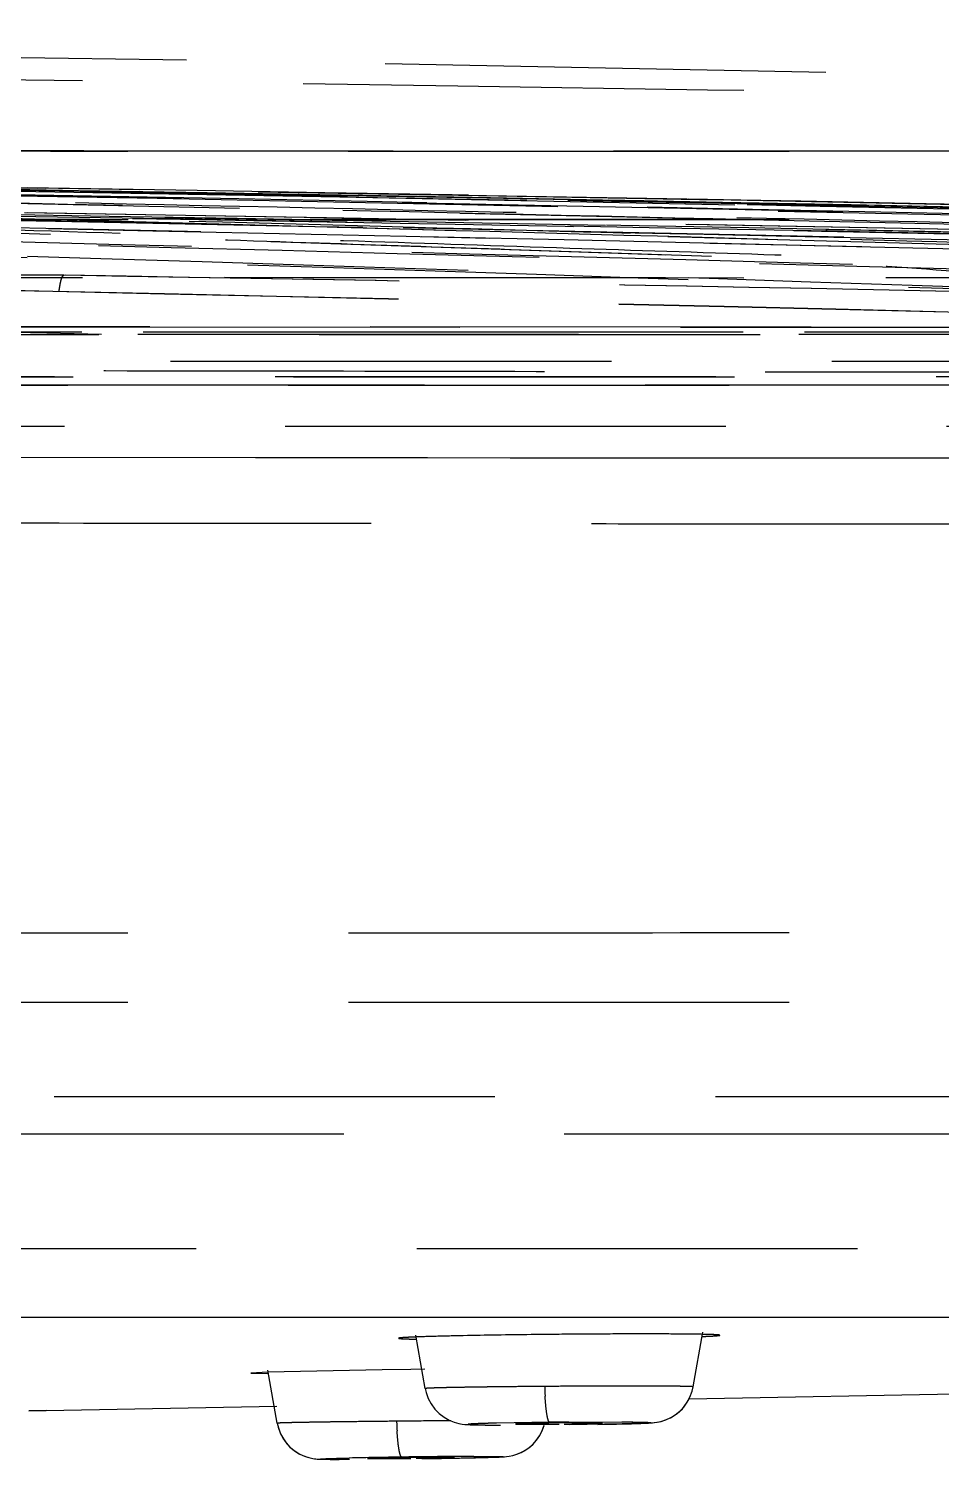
# Model space of a CAD drawing. Header units: millimetres. Extents: x 3819 to 4365, y -2661 to -1889.
# Drawn here: x 4184.396 to 4187.025, y -2175.719 to -2171.597 of the extents above; entities that cross this region are included whole.
import ezdxf

# ---------------------------------------------------------------- set-up
doc = ezdxf.new("R2010")
doc.units = ezdxf.units.MM
doc.header["$LTSCALE"] = 0.1
doc.linetypes.add('HIDDENX2', pattern=[19.05, 12.7, -6.35])
doc.layers.add('HIDDEN', color=8, linetype='HIDDENX2')

msp = doc.modelspace()

# ---------------------------------------------------------------- linework, layer by layer
at = {"layer": 'HIDDEN'}
for p, q in [((4188.4543, -2172.3151), (4186.6083, -2172.251)), ((4184.4972, -2172.3075), (4178.5282, -2172.3075)), ((4188.1348, -2172.3154), (4180.5274, -2172.3123)), ((4183.2804, -2172.3133), (4190.3624, -2172.316)), ((4195.5047, -2172.4781), (4148.4585, -2172.4781)), ((4150.9429, -2172.4782), (4187.1331, -2172.4782)), ((4173.2954, -2172.4701), (4195.2494, -2172.4701)), ((4173.7539, -2172.4702), (4195.2573, -2172.4702)), ((4180.5581, -2172.4544), (4188.2127, -2172.4575)), ((4190.4596, -2172.4582), (4183.3237, -2172.4554)), ((4173.3745, -2172.5546), (4195.2637, -2172.5546)), ((4188.2804, -2172.6001), (4183.2394, -2172.5999)), ((4183.2538, -2172.5999), (4190.5176, -2172.5999)), ((4187.0104, -2172.586), (4187.1357, -2172.586)), ((4195.0614, -2172.6236), (4183.2382, -2172.6237)), ((4183.2293, -2172.7421), (4194.9371, -2172.7421)), ((4185.0489, -2172.8334), (4183.5053, -2172.8321)), ((4185.2162, -2172.8336), (4185.0489, -2172.8334)), ((4185.4764, -2172.8338), (4185.2162, -2172.8336)), ((4185.5447, -2172.8338), (4185.4764, -2172.8338)), ((4185.7825, -2172.834), (4185.5447, -2172.8338)), ((4185.8762, -2172.8341), (4185.7825, -2172.834)), ((4185.9476, -2172.8341), (4185.8762, -2172.8341)), ((4186.0066, -2172.8342), (4185.9476, -2172.8341)), ((4186.3114, -2172.8343), (4186.0066, -2172.8342)), ((4186.3764, -2172.8343), (4186.3114, -2172.8343)), ((4186.9133, -2172.8344), (4186.3764, -2172.8343)), ((4187.0989, -2172.8344), (4186.9133, -2172.8344)), ((4171.9818, -2174.4017), (4189.6848, -2174.4017)), ((4189.5489, -2174.675), (4174.7754, -2174.675)), ((4147.8382, -2174.7808), (4196.1253, -2174.7808)), ((4190.5935, -2175.1115), (4183.947, -2175.1126)), ((4184.3517, -2175.3098), (4184.4031, -2175.3098)), ((4184.4031, -2175.3098), (4184.4473, -2175.3098)), ((4184.4473, -2175.3098), (4184.4987, -2175.3098)), ((4184.4987, -2175.3098), (4185.4623, -2175.3096)), ((4185.4623, -2175.3096), (4185.8055, -2175.3096)), ((4185.8055, -2175.3096), (4185.924, -2175.3096)), ((4185.924, -2175.3096), (4186.3265, -2175.3095)), ((4186.3265, -2175.3095), (4186.3872, -2175.3095)), ((4186.3872, -2175.3095), (4187.8193, -2175.3093)), ((4185.5378, -2175.5151), (4185.5108, -2175.3615)), ((4186.3099, -2175.5102), (4186.3377, -2175.3528)), ((4185.4136, -2175.4613), (4185.0847, -2175.468)), ((4185.1116, -2175.6149), (4185.0847, -2175.4621)), ((4185.497, -2175.4602), (4185.4136, -2175.4613)), ((4185.5373, -2175.4596), (4185.497, -2175.4601)), ((4185.0847, -2175.468), (4185.0355, -2175.4707)), ((4185.0355, -2175.4707), (4185.0851, -2175.4722)), ((4185.5378, -2175.5151), (4185.5378, -2175.5151)), ((4185.9234, -2175.5087), (4185.8822, -2175.509)), ((4186.2983, -2175.5443), (4187.1468, -2175.5286)), ((4184.4459, -2175.5785), (4184.3963, -2175.5793)), ((4184.3964, -2175.5793), (4184.4459, -2175.5785)), ((4184.4459, -2175.5785), (4185.1109, -2175.5662)), ((4185.1117, -2175.6149), (4185.1143, -2175.6265)), ((4185.4971, -2175.6089), (4185.4557, -2175.6093)), ((4185.8965, -2175.6122), (4185.7437, -2175.6147)), ((4185.8008, -2175.6167), (4185.7985, -2175.617)), ((4185.8772, -2175.6146), (4185.8008, -2175.6167)), ((4185.9235, -2175.614), (4185.9089, -2175.6141)), ((4185.952, -2175.6117), (4186.1041, -2175.6113)), ((4186.1053, -2175.617), (4185.9536, -2175.6194)), ((4185.9697, -2175.6172), (4186.0364, -2175.6156)), ((4186.0364, -2175.6156), (4186.0461, -2175.6151)), ((4186.0461, -2175.6151), (4186.0484, -2175.6147)), ((4186.1283, -2175.6165), (4186.1398, -2175.6161)), ((4186.1324, -2175.6164), (4186.1502, -2175.6158)), ((4186.1443, -2175.616), (4186.1596, -2175.6155)), ((4186.1549, -2175.6157), (4186.1679, -2175.6152)), ((4186.1642, -2175.6153), (4186.1751, -2175.6148)), ((4186.1724, -2175.615), (4186.1815, -2175.6145)), ((4186.1795, -2175.6146), (4186.1869, -2175.6142)), ((4185.2436, -2175.7189), (4185.2508, -2175.719)), ((4185.3744, -2175.7162), (4185.3721, -2175.7165)), ((4185.3721, -2175.7165), (4185.4725, -2175.7164)), ((4185.4505, -2175.7143), (4185.3744, -2175.7162)), ((4185.4971, -2175.7136), (4185.4822, -2175.7138)), ((4185.6221, -2175.7132), (4185.5283, -2175.7132)), ((4185.5437, -2175.7154), (4185.6102, -2175.7139)), ((4185.6102, -2175.7139), (4185.6198, -2175.7135)), ((4185.6198, -2175.7135), (4185.6221, -2175.7132))]:
    msp.add_line(p, q, dxfattribs=at)
for points in [[(4195.7292, -2171.9466), (4192.2192, -2171.8461), (4188.5971, -2171.7593), (4184.8501, -2171.6874), (4181.0076, -2171.6326), (4177.1113, -2171.5967)], [(4186.3629, -2172.2533), (4184.1961, -2172.1812), (4182.1113, -2172.1178), (4180.1087, -2172.0641), (4178.1882, -2172.0209), (4176.3498, -2171.9887), (4174.5935, -2171.9674)], [(4190.3637, -2172.3161), (4187.5069, -2172.2319), (4184.7694, -2172.155), (4182.1512, -2172.0885), (4179.6522, -2172.0344), (4177.2725, -2171.994), (4175.0121, -2171.9681)], [(4193.2891, -2172.3141), (4190.0303, -2172.2328), (4186.9075, -2172.1574), (4183.9209, -2172.0913), (4181.0702, -2172.0371), (4178.3557, -2171.9962), (4175.7772, -2171.9697)], [(4194.3589, -2172.3104), (4191.022, -2172.2254), (4187.8244, -2172.1501), (4184.7661, -2172.0863), (4181.8471, -2172.0349), (4179.0674, -2171.9966), (4176.427, -2171.9713)], [(4194.8067, -2172.3078), (4191.5058, -2172.2189), (4188.3342, -2172.1436), (4185.292, -2172.0819), (4182.3791, -2172.0333), (4179.5957, -2171.9971), (4176.9417, -2171.9728)], [(4194.9536, -2172.3069), (4191.8003, -2172.2203), (4188.7209, -2172.1464), (4185.7155, -2172.0851), (4182.7841, -2172.036), (4179.9267, -2171.9989), (4177.1434, -2171.9734)], [(4195.1794, -2172.3056), (4192.2247, -2172.2221), (4189.2738, -2172.15), (4186.3267, -2172.0892), (4183.3833, -2172.0397), (4180.4438, -2172.0015), (4177.5081, -2171.9747)], [(4195.1848, -2172.3056), (4192.2366, -2172.2222), (4189.2914, -2172.1501), (4186.3494, -2172.0893), (4183.4105, -2172.0399), (4180.4749, -2172.0017), (4177.5425, -2171.9748)], [(4195.1956, -2172.3055), (4192.3919, -2172.2259), (4189.5332, -2172.1552), (4186.6197, -2172.0941), (4183.6512, -2172.0433), (4180.628, -2172.0033), (4177.5499, -2171.9748)], [(4185.5379, -2175.5151), (4185.5406, -2175.5268), (4185.5465, -2175.5434), (4185.5549, -2175.5594), (4185.5656, -2175.5741), (4185.5784, -2175.5872), (4185.5924, -2175.5979), (4185.6073, -2175.6063), (4185.6216, -2175.6121), (4185.6344, -2175.6156), (4185.6449, -2175.6175), (4185.652, -2175.6184), (4185.6576, -2175.6188), (4185.6626, -2175.6191), (4185.6677, -2175.6193), (4185.6735, -2175.6195), (4185.6799, -2175.6197), (4185.6873, -2175.6199), (4185.6956, -2175.62), (4185.7049, -2175.6201), (4185.7151, -2175.6203)], [(4186.1857, -2175.6143), (4186.1911, -2175.6139), (4186.1973, -2175.6133), (4186.2057, -2175.6122), (4186.2166, -2175.6099), (4186.2312, -2175.6053), (4186.2476, -2175.5977), (4186.2638, -2175.5869), (4186.2787, -2175.5731), (4186.2911, -2175.5572), (4186.3006, -2175.5401), (4186.3069, -2175.523), (4186.3099, -2175.5101)], [(4186.1869, -2175.6142), (4186.1923, -2175.6138), (4186.1984, -2175.6132), (4186.2061, -2175.6121), (4186.2174, -2175.6097), (4186.2306, -2175.6056), (4186.2442, -2175.5995), (4186.258, -2175.5911), (4186.2711, -2175.5807), (4186.2829, -2175.5683), (4186.2931, -2175.5541), (4186.2982, -2175.5443)], [(4185.1118, -2175.6149), (4185.115, -2175.6286), (4185.1211, -2175.6451), (4185.1294, -2175.6604), (4185.1395, -2175.6741), (4185.151, -2175.686), (4185.1634, -2175.6959), (4185.1767, -2175.7039), (4185.1899, -2175.7099), (4185.2029, -2175.7142), (4185.2142, -2175.7166), (4185.2225, -2175.7178), (4185.2289, -2175.7183), (4185.2332, -2175.7185), (4185.2368, -2175.7187), (4185.241, -2175.7188)], [(4185.1143, -2175.6265), (4185.12, -2175.6428), (4185.1278, -2175.6579), (4185.1374, -2175.6716), (4185.1483, -2175.6835), (4185.1602, -2175.6936), (4185.1729, -2175.7019), (4185.1858, -2175.7083), (4185.1986, -2175.713), (4185.2102, -2175.7159), (4185.2194, -2175.7174), (4185.2265, -2175.7181), (4185.2313, -2175.7184), (4185.2351, -2175.7186), (4185.2392, -2175.7188), (4185.2455, -2175.7189)], [(4185.7902, -2175.7079), (4185.8015, -2175.7046), (4185.8135, -2175.6997), (4185.8253, -2175.6934), (4185.8369, -2175.6855), (4185.8479, -2175.6759), (4185.8581, -2175.6645), (4185.8673, -2175.6516), (4185.8748, -2175.6371), (4185.8806, -2175.6215)], [(4185.7906, -2175.7078), (4185.8022, -2175.7044), (4185.8145, -2175.6992), (4185.8263, -2175.6927), (4185.8379, -2175.6846), (4185.8489, -2175.6749), (4185.859, -2175.6634), (4185.868, -2175.6504), (4185.8753, -2175.6359), (4185.8809, -2175.6202)], [(4186.0352, -2175.6184), (4186.0544, -2175.6181), (4186.0724, -2175.6177), (4186.0892, -2175.6174), (4186.1049, -2175.617), (4186.1193, -2175.6167), (4186.1324, -2175.6164)], [(4185.7373, -2175.7129), (4185.7448, -2175.7126), (4185.7512, -2175.7124), (4185.7568, -2175.7121), (4185.7618, -2175.7119), (4185.7665, -2175.7115), (4185.772, -2175.7111), (4185.7802, -2175.71), (4185.7906, -2175.7078)], [(4185.2508, -2175.719), (4185.2569, -2175.719), (4185.2638, -2175.7191), (4185.2716, -2175.7191), (4185.2803, -2175.7192), (4185.2897, -2175.7192)], [(4185.6005, -2175.716), (4185.6191, -2175.7156), (4185.6367, -2175.7153), (4185.6532, -2175.715), (4185.6687, -2175.7147), (4185.6831, -2175.7143), (4185.6963, -2175.714), (4185.7083, -2175.7137)], [(4185.7083, -2175.7137), (4185.7191, -2175.7134), (4185.7288, -2175.7132), (4185.7373, -2175.7129)]]:
    msp.add_lwpolyline(points, dxfattribs=at)
for centre, radius, start, end in [((4171.8948, -2943.9894), 771.9628, 88.2712144, 89.5829198), ((4171.9143, -2942.3813), 770.3547, 88.2696343, 89.5819234), ((4162.9158, -3164.9361), 992.816, 88.5888431, 88.8865301), ((4162.736, -3172.2417), 1000.1232, 88.5888504, 88.8843634), ((4171.8385, -2943.6093), 771.4057, 88.8465343, 89.0597381), ((4171.8467, -2943.2328), 771.0291, 88.8465843, 89.0596112), ((4171.4634, -2751.0126), 578.6838, 88.6986919, 88.94804), ((4186.2002, -2205.5257), 30.168, 90.52555, 90.67857), ((4186.8826, -2175.4796), 1.0009, 181.6822, 183.2654), ((4186.4475, -2175.577), 0.9924, 181.8631, 183.466), ((4185.9147, -2221.7184), 46.1114, 90.37594, 90.51887), ((4185.9946, -2183.3066), 7.6929, 90.63773, 90.87446), ((4186.0903, -2193.1898), 17.5787, 90.45076, 90.63166), ((4185.8467, -2167.4514), 8.1667, 270.35956, 270.53835), ((4185.9999, -2183.7362), 8.1226, 90.32411, 90.53882), ((4185.8523, -2167.9241), 7.6939, 270.63772, 270.87443), ((4185.7022, -2193.1837), 17.4726, 90.76, 91.25583), ((4185.6434, -2187.0958), 11.3831, 90.81159, 90.97129), ((4185.8371, -2201.764), 26.054, 90.68438, 90.80633), ((4185.3399, -2163.5972), 12.12, 270.62656, 270.7428), ((4185.6532, -2187.7451), 12.0325, 90.59461, 90.74321), ((4185.3507, -2164.3334), 11.3836, 270.81158, 270.97129), ((4185.786, -2197.5391), 21.8288, 90.28298, 90.68264), ((4185.2972, -2158.2926), 17.426, 270.75939, 271.25797)]:
    msp.add_arc(centre, radius, start, end, dxfattribs=at)
for points, knots in [([(4148.9939, -2171.9481), (4152.8245, -2171.8522), (4160.4868, -2171.7082), (4171.9822, -2171.6362), (4183.4775, -2171.7082), (4191.1398, -2171.8522), (4194.9704, -2171.9482)], [0, 0, 0, 0, 0.25, 0.5, 0.75, 1, 1, 1, 1]), ([(4171.9815, -2171.9514), (4172.486, -2171.9514), (4173.4943, -2171.9511), (4175.0052, -2171.9502), (4176.5124, -2171.9494), (4178.0143, -2171.9488), (4179.5086, -2171.9487), (4181.4773, -2171.9489), (4183.4236, -2171.9492), (4185.3361, -2171.9495), (4186.7167, -2171.9497), (4188.0418, -2171.9498), (4189.2894, -2171.9501), (4190.4321, -2171.9502), (4191.4473, -2171.9502), (4192.3194, -2171.9501), (4193.0402, -2171.9499), (4193.545, -2171.9496), (4193.8765, -2171.9494), (4194.1302, -2171.9492), (4194.3896, -2171.949), (4194.6455, -2171.9487), (4194.819, -2171.9484), (4194.935, -2171.9482), (4195.0334, -2171.948), (4195.1459, -2171.9478), (4195.2687, -2171.9476), (4195.3759, -2171.9474), (4195.4676, -2171.9472), (4195.545, -2171.947), (4195.6007, -2171.9468), (4195.6383, -2171.9468), (4195.6613, -2171.9467), (4195.6809, -2171.9467), (4195.6971, -2171.9466), (4195.7085, -2171.9466), (4195.716, -2171.9466), (4195.7203, -2171.9466), (4195.7238, -2171.9466), (4195.7265, -2171.9466), (4195.7282, -2171.9466), (4195.7292, -2171.9467), (4195.7296, -2171.9467), (4195.7297, -2171.9467)], [0, 0, 0, 0, 0.063732, 0.127369, 0.190866, 0.254139, 0.317094, 0.379625, 0.502835, 0.562966, 0.621227, 0.677238, 0.730352, 0.778832, 0.821598, 0.85859, 0.888999, 0.912651, 0.922367, 0.930873, 0.9447, 0.955137, 0.963199, 0.966622, 0.969786, 0.975624, 0.980838, 0.985306, 0.989164, 0.992421, 0.995086, 0.996199, 0.997167, 0.997992, 0.998674, 0.999215, 0.999432, 0.999615, 0.999763, 0.999877, 0.999956, 0.999982, 1, 1, 1, 1]), ([(4194.9704, -2171.9482), (4194.9101, -2171.9483), (4194.7739, -2171.9485), (4194.5568, -2171.9488), (4194.2956, -2171.9491), (4194.0007, -2171.9493), (4193.6528, -2171.9495), (4193.2369, -2171.9498), (4192.7245, -2171.95), (4192.1017, -2171.9501), (4191.3769, -2171.9502), (4190.5652, -2171.9502), (4189.6791, -2171.9502), (4188.7619, -2171.95), (4187.8218, -2171.9498), (4186.9124, -2171.9497), (4186.0146, -2171.9495), (4185.0865, -2171.9494), (4184.0951, -2171.9493), (4183.0971, -2171.9491), (4182.1426, -2171.949), (4181.2922, -2171.9489), (4180.4947, -2171.9488), (4179.7456, -2171.9487), (4178.9887, -2171.9486), (4178.2535, -2171.9485), (4177.5457, -2171.9485), (4176.9102, -2171.9486), (4176.3179, -2171.9487), (4175.7865, -2171.9489), (4175.2718, -2171.949), (4174.7815, -2171.9493), (4174.2982, -2171.9494), (4173.8296, -2171.9497), (4173.3682, -2171.9499), (4172.9101, -2171.9501), (4172.4479, -2171.9504), (4172.1372, -2171.9504), (4171.9817, -2171.9504)], [0, 0, 0, 0, 0.007865, 0.01778, 0.028328, 0.041955, 0.056264, 0.073729, 0.096226, 0.123137, 0.154999, 0.190818, 0.229056, 0.270639, 0.310512, 0.35174, 0.389304, 0.427678, 0.472863, 0.518671, 0.557925, 0.597414, 0.62966, 0.661992, 0.695165, 0.728437, 0.757945, 0.787531, 0.811366, 0.835242, 0.856876, 0.878536, 0.899228, 0.919939, 0.939685, 0.959446, 0.979719, 1, 1, 1, 1]), ([(4188.1348, -2172.3154), (4188.0406, -2172.3115), (4187.8343, -2172.3162), (4187.4973, -2172.3145), (4187.1028, -2172.3022), (4186.6675, -2172.2642), (4186.2101, -2172.2486), (4185.7309, -2172.2318), (4185.2047, -2172.214), (4184.6024, -2172.1943), (4183.9161, -2172.1725), (4183.1433, -2172.1487), (4182.2747, -2172.1221), (4181.3031, -2172.0949), (4180.2196, -2172.0664), (4179.0146, -2172.0378), (4177.6751, -2172.0101), (4176.1862, -2171.9851), (4175.1422, -2171.9725), (4174.5931, -2171.9674)], [0, 0, 0, 0, 0.020886, 0.045648, 0.074644, 0.108252, 0.142373, 0.175979, 0.214437, 0.258965, 0.309439, 0.366477, 0.430193, 0.501884, 0.581704, 0.670234, 0.76879, 0.878402, 1, 1, 1, 1]), ([(4188.4668, -2172.3156), (4188.371, -2172.3117), (4188.1638, -2172.3039), (4187.8276, -2172.2919), (4187.4402, -2172.2785), (4186.9964, -2172.2636), (4186.4953, -2172.2475), (4185.9379, -2172.2294), (4185.3209, -2172.2087), (4184.6215, -2172.1853), (4183.8268, -2172.161), (4182.9212, -2172.133), (4181.9085, -2172.1041), (4180.7776, -2172.0736), (4179.5225, -2172.0429), (4178.1298, -2172.0132), (4176.5852, -2171.9866), (4175.5034, -2171.9734), (4174.9351, -2171.968)], [0, 0, 0, 0, 0.021231, 0.045963, 0.074553, 0.107144, 0.144367, 0.185681, 0.23072, 0.281188, 0.340774, 0.406927, 0.481984, 0.565314, 0.657643, 0.760226, 0.874042, 1, 1, 1, 1]), ([(4190.3624, -2172.316), (4190.02, -2172.3059), (4189.2566, -2172.2831), (4188.0326, -2172.2473), (4186.6356, -2172.2069), (4185.0928, -2172.1639), (4183.3895, -2172.1187), (4181.5256, -2172.073), (4179.4986, -2172.0296), (4177.309, -2171.9923), (4175.7955, -2171.9747), (4175.0118, -2171.9681)], [0, 0, 0, 0, 0.066936, 0.149212, 0.239255, 0.339989, 0.450754, 0.572156, 0.704266, 0.846881, 1, 1, 1, 1]), ([(4175.3353, -2171.9687), (4176.1085, -2171.9754), (4177.6034, -2171.993), (4179.7682, -2172.03), (4181.7769, -2172.073), (4183.6297, -2172.1184), (4185.3283, -2172.1634), (4186.8718, -2172.2063), (4188.2753, -2172.2467), (4189.5133, -2172.2827), (4190.2893, -2172.3057), (4190.6395, -2172.316)], [0, 0, 0, 0, 0.151541, 0.292973, 0.424288, 0.545286, 0.656171, 0.757283, 0.847871, 0.931329, 1, 1, 1, 1]), ([(4175.777, -2171.9697), (4176.4795, -2171.9751), (4177.8846, -2171.9887), (4179.9327, -2172.0164), (4181.9215, -2172.0499), (4183.7912, -2172.0867), (4185.6011, -2172.1261), (4187.2923, -2172.1655), (4188.9238, -2172.2051), (4190.4377, -2172.2427), (4191.8924, -2172.2792), (4192.8233, -2172.3025), (4193.2886, -2172.3141)], [0, 0, 0, 0, 0.120335, 0.240664, 0.350842, 0.461011, 0.560979, 0.660907, 0.750759, 0.840507, 0.920287, 1, 1, 1, 1]), ([(4193.4182, -2172.3138), (4192.9531, -2172.3022), (4192.0226, -2172.2788), (4190.5708, -2172.2422), (4189.0623, -2172.2046), (4187.441, -2172.165), (4185.7623, -2172.1257), (4183.9698, -2172.0866), (4182.1198, -2172.0502), (4180.1556, -2172.017), (4178.1344, -2171.9894), (4176.749, -2171.9758), (4176.0562, -2171.9704)], [0, 0, 0, 0, 0.08037, 0.160806, 0.250878, 0.341052, 0.440986, 0.540952, 0.650799, 0.760646, 0.880321, 1, 1, 1, 1]), ([(4194.3587, -2172.3104), (4192.5663, -2172.2635), (4188.7817, -2172.166), (4182.8045, -2172.0403), (4178.6194, -2171.9874), (4176.4269, -2171.9713)], [0, 0, 0, 0, 0.299917, 0.633249, 1, 1, 1, 1]), ([(4176.6534, -2171.9719), (4178.8196, -2171.9881), (4182.9586, -2172.0408), (4188.8762, -2172.1656), (4192.6274, -2172.263), (4194.4064, -2172.3101)], [0, 0, 0, 0, 0.366003, 0.699335, 1, 1, 1, 1]), ([(4176.9417, -2171.9728), (4179.07, -2171.9882), (4183.1835, -2172.0367), (4189.1386, -2172.1551), (4192.965, -2172.2554), (4194.8067, -2172.3078)], [0, 0, 0, 0, 0.357344, 0.690675, 1, 1, 1, 1]), ([(4194.8363, -2172.3076), (4193.0062, -2172.2552), (4189.2064, -2172.1551), (4183.2972, -2172.0373), (4179.2179, -2171.9888), (4177.1086, -2171.9733)], [0, 0, 0, 0, 0.309778, 0.643109, 1, 1, 1, 1]), ([(4194.9535, -2172.3068), (4193.09, -2172.2525), (4189.2478, -2172.1514), (4183.311, -2172.0356), (4179.2376, -2171.9885), (4177.1434, -2171.9734)], [0, 0, 0, 0, 0.313961, 0.647293, 1, 1, 1, 1]), ([(4177.2784, -2171.9739), (4179.3568, -2171.989), (4183.4019, -2172.036), (4189.3013, -2172.1515), (4193.1219, -2172.2525), (4194.9763, -2172.3068)], [0, 0, 0, 0, 0.352257, 0.685588, 1, 1, 1, 1]), ([(4177.5081, -2171.9747), (4179.4666, -2171.9888), (4183.3887, -2172.0322), (4189.2793, -2172.1426), (4193.2111, -2172.2462), (4195.1794, -2172.3056)], [0, 0, 0, 0, 0.332426, 0.665759, 1, 1, 1, 1]), ([(4195.1851, -2172.3056), (4193.2207, -2172.2463), (4189.2962, -2172.1427), (4183.4151, -2172.0324), (4179.4986, -2171.989), (4177.5425, -2171.9748)], [0, 0, 0, 0, 0.334113, 0.667441, 1, 1, 1, 1]), ([(4188.1993, -2172.3879), (4186.6392, -2172.3304), (4183.5746, -2172.228), (4179.0609, -2172.1015), (4176.107, -2172.0547), (4174.6581, -2172.0399)], [0, 0, 0, 0, 0.345747, 0.679093, 1, 1, 1, 1]), ([(4174.8695, -2172.0405), (4176.3188, -2172.0556), (4179.2718, -2172.1028), (4183.7821, -2172.2294), (4186.8431, -2172.331), (4188.4008, -2172.388)], [0, 0, 0, 0, 0.321217, 0.65454, 1, 1, 1, 1]), ([(4175.0732, -2172.0405), (4176.7186, -2172.0564), (4180.0699, -2172.1047), (4185.1864, -2172.2344), (4188.6576, -2172.3334), (4190.4232, -2172.3884)], [0, 0, 0, 0, 0.321507, 0.654857, 1, 1, 1, 1]), ([(4190.577, -2172.3884), (4188.8179, -2172.3338), (4185.3585, -2172.2354), (4180.2575, -2172.1059), (4176.9151, -2172.0573), (4175.2733, -2172.0411)], [0, 0, 0, 0, 0.344905, 0.678229, 1, 1, 1, 1]), ([(4193.3404, -2172.3862), (4191.3295, -2172.3333), (4187.3729, -2172.2373), (4181.5363, -2172.1074), (4177.7101, -2172.0584), (4175.8299, -2172.0418)], [0, 0, 0, 0, 0.344576, 0.677922, 1, 1, 1, 1]), ([(4176.0026, -2172.0425), (4177.8677, -2172.0592), (4181.662, -2172.1083), (4187.4489, -2172.2376), (4191.3707, -2172.3332), (4193.3637, -2172.3859)], [0, 0, 0, 0, 0.32224, 0.655564, 1, 1, 1, 1]), ([(4176.4696, -2172.0433), (4178.3905, -2172.0586), (4182.3039, -2172.1053), (4188.2806, -2172.2274), (4192.3365, -2172.3267), (4194.4001, -2172.3824)], [0, 0, 0, 0, 0.321331, 0.654667, 1, 1, 1, 1]), ([(4194.3615, -2172.3821), (4192.319, -2172.3264), (4188.3042, -2172.2273), (4182.387, -2172.106), (4178.5121, -2172.0593), (4176.6097, -2172.0439)], [0, 0, 0, 0, 0.345234, 0.678561, 1, 1, 1, 1]), ([(4194.8359, -2172.3802), (4192.8514, -2172.3237), (4188.8825, -2172.2183), (4182.9285, -2172.1088), (4178.959, -2172.0595), (4176.9743, -2172.0451)], [0, 0, 0, 0, 0.333376, 0.666709, 1, 1, 1, 1]), ([(4177.0758, -2172.046), (4179.046, -2172.0622), (4182.9862, -2172.1086), (4188.8956, -2172.2201), (4192.8344, -2172.3224), (4194.8035, -2172.3805)], [0, 0, 0, 0, 0.333361, 0.666693, 1, 1, 1, 1]), ([(4177.1683, -2172.0456), (4179.1473, -2172.061), (4183.1053, -2172.1062), (4189.042, -2172.2174), (4192.9994, -2172.3204), (4194.9779, -2172.3791)], [0, 0, 0, 0, 0.333299, 0.666632, 1, 1, 1, 1]), ([(4194.948, -2172.3791), (4192.9825, -2172.3216), (4189.051, -2172.2172), (4183.1524, -2172.1074), (4179.2195, -2172.0606), (4177.2529, -2172.0462)], [0, 0, 0, 0, 0.33331, 0.666643, 1, 1, 1, 1]), ([(4196.002, -2172.1441), (4196.0018, -2172.1441), (4196.0015, -2172.1441), (4196.0005, -2172.1441), (4195.9987, -2172.1441), (4195.9961, -2172.1441), (4195.9925, -2172.1441), (4195.9882, -2172.1441), (4195.9807, -2172.1441), (4195.9693, -2172.1441), (4195.9531, -2172.1441), (4195.9335, -2172.1442), (4195.9105, -2172.1442), (4195.873, -2172.1443), (4195.8173, -2172.1445), (4195.7399, -2172.1446), (4195.6483, -2172.1448), (4195.5412, -2172.1451), (4195.4184, -2172.1453), (4195.3059, -2172.1455), (4195.2075, -2172.1457), (4195.0913, -2172.1459), (4194.9169, -2172.1462), (4194.6591, -2172.1465), (4194.3971, -2172.1468), (4194.1403, -2172.147), (4193.8033, -2172.1472), (4193.2885, -2172.1474), (4192.5523, -2172.1476), (4191.6605, -2172.1478), (4190.6223, -2172.1478), (4189.4547, -2172.1476), (4188.1828, -2172.1474), (4186.8357, -2172.1472), (4185.4358, -2172.147), (4183.5024, -2172.1467), (4181.5382, -2172.1464), (4179.5544, -2172.1462), (4178.0511, -2172.1463), (4176.5405, -2172.1469), (4175.0243, -2172.1478), (4173.504, -2172.1486), (4172.4894, -2172.1489), (4171.9816, -2172.149)], [0, 0, 0, 0, 0.000018, 0.000044, 0.000122, 0.000234, 0.00038, 0.000561, 0.000776, 0.001311, 0.001985, 0.002801, 0.003758, 0.004858, 0.007491, 0.01071, 0.014522, 0.018937, 0.024088, 0.029858, 0.032987, 0.036376, 0.044374, 0.054763, 0.068576, 0.077093, 0.086843, 0.110664, 0.141389, 0.178788, 0.222043, 0.271058, 0.324611, 0.3809, 0.439303, 0.499452, 0.622372, 0.684611, 0.747218, 0.810128, 0.873273, 0.936586, 1, 1, 1, 1]), ([(4171.9819, -2172.1476), (4172.4919, -2172.1476), (4173.5105, -2172.1474), (4175.0357, -2172.1467), (4176.5548, -2172.1462), (4178.0663, -2172.1458), (4179.57, -2172.1459), (4181.5576, -2172.1462), (4183.9986, -2172.1466), (4186.3946, -2172.1469), (4188.2335, -2172.1472), (4189.509, -2172.1474), (4190.5105, -2172.1475), (4191.2495, -2172.1475), (4191.753, -2172.1475), (4192.2193, -2172.1474), (4192.6456, -2172.1474), (4193.0303, -2172.1473), (4193.4615, -2172.1471), (4193.9083, -2172.1469), (4194.3487, -2172.1466), (4194.681, -2172.1463), (4194.9323, -2172.1459), (4195.1273, -2172.1456), (4195.2869, -2172.1453), (4195.4247, -2172.145), (4195.5766, -2172.1447), (4195.7299, -2172.1444), (4195.8706, -2172.1441), (4195.9551, -2172.144), (4195.9927, -2172.1439), (4196.0021, -2172.1439)], [0, 0, 0, 0, 0.063689, 0.12722, 0.190484, 0.253422, 0.316005, 0.378287, 0.501663, 0.620872, 0.677539, 0.731322, 0.780187, 0.802618, 0.82362, 0.843074, 0.860853, 0.87686, 0.891117, 0.91471, 0.932661, 0.94612, 0.956222, 0.964048, 0.970467, 0.976161, 0.981256, 0.989445, 0.995302, 0.998822, 1, 1, 1, 1]), ([(4184.4833, -2172.3538), (4184.4841, -2172.3472), (4184.4854, -2172.3381), (4184.4877, -2172.3267), (4184.4894, -2172.3201), (4184.4912, -2172.3148), (4184.4932, -2172.3105), (4184.4955, -2172.3075), (4184.4972, -2172.3075)], [0, 0, 0, 0, 0.397963, 0.562548, 0.701616, 0.814151, 0.900163, 1, 1, 1, 1]), ([(4178.8969, -2172.5841), (4179.2448, -2172.584), (4179.7661, -2172.5841), (4180.4603, -2172.585), (4181.151, -2172.5864), (4181.8396, -2172.5875), (4182.5256, -2172.5866), (4183.2055, -2172.5846), (4184.0485, -2172.5818), (4185.0503, -2172.5824), (4186.0363, -2172.5848), (4186.6879, -2172.5858), (4187.0104, -2172.586)], [0, 0, 0, 0, 0.128622, 0.192739, 0.256702, 0.384029, 0.447329, 0.510347, 0.635438, 0.759056, 0.88076, 1, 1, 1, 1]), ([(4183.2382, -2172.6236), (4184.1629, -2172.6236), (4185.8386, -2172.6237), (4188.1203, -2172.6236), (4189.9645, -2172.6236), (4191.4495, -2172.6236), (4192.6317, -2172.6236), (4193.5465, -2172.6236), (4194.2191, -2172.624), (4194.6963, -2172.6236), (4194.9537, -2172.6227), (4195.0616, -2172.623)], [0, 0, 0, 0, 0.234635, 0.425168, 0.578946, 0.702579, 0.801963, 0.878897, 0.934701, 0.97261, 1, 1, 1, 1]), ([(4178.3969, -2173.0231), (4179.1776, -2173.0218), (4180.7307, -2173.0207), (4182.6653, -2173.0206), (4184.1959, -2173.021), (4185.1396, -2173.0215), (4185.8851, -2173.0228), (4186.4348, -2173.0237), (4186.9769, -2173.0241), (4187.3356, -2173.0236), (4187.5136, -2173.0233)], [0, 0, 0, 0, 0.256904, 0.511089, 0.636606, 0.76055, 0.821626, 0.881952, 0.941438, 1, 1, 1, 1]), ([(4171.9816, -2174.2029), (4172.9072, -2174.2025), (4174.755, -2174.2022), (4177.5186, -2174.2031), (4180.2607, -2174.2025), (4182.5255, -2174.2028), (4184.3119, -2174.2025), (4185.6215, -2174.202), (4186.9, -2174.2011), (4187.9413, -2174.2005), (4188.7503, -2174.201), (4189.5161, -2174.202), (4190.4211, -2174.2034), (4191.4353, -2174.2032), (4192.0789, -2174.2027), (4192.3831, -2174.2025)], [0, 0, 0, 0, 0.136111, 0.271708, 0.406381, 0.539336, 0.604747, 0.669067, 0.731911, 0.792739, 0.82219, 0.850865, 0.905361, 0.95527, 1, 1, 1, 1]), ([(4185.5104, -2175.3666), (4185.5067, -2175.3667), (4185.4996, -2175.367), (4185.4896, -2175.3675), (4185.4812, -2175.3679), (4185.4743, -2175.3684), (4185.4689, -2175.3688), (4185.4653, -2175.3692), (4185.4633, -2175.3695), (4185.4623, -2175.3697), (4185.4618, -2175.3699), (4185.4615, -2175.3701), (4185.4615, -2175.3702)], [0, 0, 0, 0, 0.231334, 0.433303, 0.605312, 0.746773, 0.857108, 0.935802, 0.963253, 0.982845, 0.994759, 1, 1, 1, 1]), ([(4185.4615, -2175.3702), (4185.4616, -2175.3703), (4185.4619, -2175.3705), (4185.4625, -2175.3706), (4185.4635, -2175.3708), (4185.4649, -2175.371), (4185.4667, -2175.3712), (4185.4699, -2175.3714), (4185.4748, -2175.3717), (4185.4818, -2175.372), (4185.4903, -2175.3723), (4185.5003, -2175.3726), (4185.5074, -2175.3728), (4185.5112, -2175.3729)], [0, 0, 0, 0, 0.006213, 0.019328, 0.039975, 0.068282, 0.104291, 0.148017, 0.258625, 0.399775, 0.570828, 0.771125, 1, 1, 1, 1]), ([(4185.8429, -2175.3598), (4185.7776, -2175.3605), (4185.6864, -2175.3619), (4185.5756, -2175.3644), (4185.5301, -2175.3658), (4185.5104, -2175.3666)], [0, 0, 0, 0, 0.588602, 0.822908, 1, 1, 1, 1]), ([(4186.3367, -2175.3589), (4186.3125, -2175.3584), (4186.2555, -2175.3579), (4186.1598, -2175.3576), (4186.0462, -2175.358), (4185.9654, -2175.3585), (4185.9234, -2175.3589)], [0, 0, 0, 0, 0.175702, 0.413328, 0.695148, 1, 1, 1, 1]), ([(4186.3869, -2175.3615), (4186.3869, -2175.3614), (4186.3865, -2175.3612), (4186.386, -2175.3611), (4186.385, -2175.3609), (4186.3836, -2175.3607), (4186.3818, -2175.3605), (4186.3786, -2175.3603), (4186.3736, -2175.36), (4186.3665, -2175.3597), (4186.3579, -2175.3594), (4186.3478, -2175.3591), (4186.3405, -2175.3589), (4186.3367, -2175.3589)], [0, 0, 0, 0, 0.005576, 0.018048, 0.038165, 0.06607, 0.101813, 0.145414, 0.256028, 0.39739, 0.568908, 0.76998, 1, 1, 1, 1]), ([(4186.3371, -2175.365), (4186.3409, -2175.3649), (4186.3481, -2175.3646), (4186.3582, -2175.3641), (4186.3667, -2175.3637), (4186.3738, -2175.3632), (4186.3787, -2175.3628), (4186.3818, -2175.3625), (4186.3836, -2175.3623), (4186.385, -2175.3621), (4186.386, -2175.3619), (4186.3866, -2175.3618), (4186.3869, -2175.3616), (4186.3869, -2175.3615)], [0, 0, 0, 0, 0.230123, 0.431313, 0.602916, 0.744282, 0.854773, 0.898282, 0.933958, 0.961823, 0.981925, 0.994402, 1, 1, 1, 1]), ([(4185.8822, -2175.509), (4185.8592, -2175.5092), (4185.8143, -2175.5095), (4185.7592, -2175.5101), (4185.7175, -2175.5106), (4185.6886, -2175.511), (4185.6618, -2175.5114), (4185.6371, -2175.5118), (4185.6149, -2175.5122), (4185.5952, -2175.5126), (4185.5782, -2175.5131), (4185.5659, -2175.5134), (4185.5575, -2175.5137), (4185.5524, -2175.5139), (4185.548, -2175.5141), (4185.5444, -2175.5143), (4185.5417, -2175.5145), (4185.5398, -2175.5147), (4185.5388, -2175.5148), (4185.5383, -2175.5149), (4185.538, -2175.5149), (4185.5378, -2175.515), (4185.5378, -2175.5151)], [0, 0, 0, 0, 0.200363, 0.390788, 0.479862, 0.563812, 0.642005, 0.713808, 0.778602, 0.835883, 0.885215, 0.92616, 0.943352, 0.958294, 0.970969, 0.981364, 0.989464, 0.99526, 0.997291, 0.998747, 0.999632, 1, 1, 1, 1]), ([(4185.8965, -2175.6122), (4185.8957, -2175.6121), (4185.8946, -2175.611), (4185.8936, -2175.6092), (4185.8922, -2175.6058), (4185.8906, -2175.6), (4185.8879, -2175.5867), (4185.8854, -2175.5653), (4185.884, -2175.5469), (4185.8834, -2175.5366)], [0, 0, 0, 0, 0.02943, 0.053031, 0.083841, 0.169096, 0.285948, 0.604285, 1, 1, 1, 1]), ([(4186.3099, -2175.5101), (4186.3099, -2175.5101), (4186.3097, -2175.51), (4186.3094, -2175.5099), (4186.3088, -2175.5098), (4186.3075, -2175.5097), (4186.3054, -2175.5096), (4186.3021, -2175.5094), (4186.2979, -2175.5092), (4186.2929, -2175.5091), (4186.2869, -2175.5089), (4186.2801, -2175.5088), (4186.2724, -2175.5087), (4186.2605, -2175.5085), (4186.2436, -2175.5084), (4186.2211, -2175.5082), (4186.1957, -2175.5081), (4186.1677, -2175.508), (4186.1374, -2175.508), (4186.1049, -2175.508), (4186.0585, -2175.5081), (4185.9978, -2175.5083), (4185.9485, -2175.5085), (4185.9234, -2175.5087)], [0, 0, 0, 0, 0.000399, 0.00135, 0.002895, 0.00504, 0.01112, 0.019572, 0.030371, 0.043488, 0.058896, 0.076567, 0.096474, 0.118576, 0.169097, 0.227567, 0.293418, 0.366071, 0.444833, 0.528947, 0.617657, 0.805468, 1, 1, 1, 1]), ([(4185.4557, -2175.6093), (4185.4326, -2175.6095), (4185.3877, -2175.61), (4185.3326, -2175.6106), (4185.291, -2175.6111), (4185.2622, -2175.6115), (4185.2355, -2175.6119), (4185.2109, -2175.6123), (4185.1887, -2175.6127), (4185.1692, -2175.613), (4185.1524, -2175.6134), (4185.1401, -2175.6137), (4185.1318, -2175.6139), (4185.1266, -2175.6141), (4185.1223, -2175.6142), (4185.1186, -2175.6144), (4185.1161, -2175.6145), (4185.1145, -2175.6146), (4185.1135, -2175.6147), (4185.1128, -2175.6147), (4185.1123, -2175.6148), (4185.112, -2175.6149), (4185.1118, -2175.6149), (4185.1118, -2175.6149)], [0, 0, 0, 0, 0.201704, 0.39161, 0.480414, 0.564246, 0.642383, 0.714099, 0.778677, 0.835582, 0.884513, 0.925186, 0.942336, 0.957315, 0.97009, 0.980633, 0.988917, 0.992204, 0.994917, 0.997053, 0.99861, 0.999588, 1, 1, 1, 1]), ([(4185.7437, -2175.6147), (4185.7374, -2175.6148), (4185.7255, -2175.6151), (4185.7089, -2175.6156), (4185.6946, -2175.6161), (4185.6843, -2175.6165), (4185.6773, -2175.6168), (4185.6731, -2175.6171), (4185.6695, -2175.6173), (4185.667, -2175.6175), (4185.6653, -2175.6176), (4185.6644, -2175.6177), (4185.6636, -2175.6179), (4185.663, -2175.6179), (4185.6625, -2175.6181), (4185.6622, -2175.6181), (4185.6621, -2175.6183), (4185.6623, -2175.6184), (4185.6625, -2175.6185), (4185.6633, -2175.6187), (4185.6646, -2175.6188), (4185.6668, -2175.619), (4185.6697, -2175.6192), (4185.6733, -2175.6193), (4185.6776, -2175.6195), (4185.6826, -2175.6196), (4185.6905, -2175.6198), (4185.702, -2175.62), (4185.7176, -2175.6202), (4185.7354, -2175.6203), (4185.7481, -2175.6204), (4185.7547, -2175.6204)], [0, 0, 0, 0, 0.108396, 0.204149, 0.286206, 0.353828, 0.382019, 0.406353, 0.426748, 0.443124, 0.449782, 0.455414, 0.460024, 0.463616, 0.466199, 0.467798, 0.468544, 0.469362, 0.471062, 0.473749, 0.482152, 0.49463, 0.511193, 0.531834, 0.556481, 0.585032, 0.617382, 0.693068, 0.782706, 0.885401, 1, 1, 1, 1]), ([(4185.7985, -2175.617), (4185.7985, -2175.6171), (4185.7987, -2175.6171), (4185.799, -2175.6172), (4185.7996, -2175.6173), (4185.8004, -2175.6173), (4185.8014, -2175.6174), (4185.8032, -2175.6175), (4185.806, -2175.6176), (4185.81, -2175.6177), (4185.8148, -2175.6178), (4185.8204, -2175.6179), (4185.8293, -2175.618), (4185.842, -2175.618), (4185.859, -2175.6181), (4185.8779, -2175.618), (4185.8911, -2175.618), (4185.8979, -2175.6179)], [0, 0, 0, 0, 0.001429, 0.005022, 0.010885, 0.019006, 0.029361, 0.041922, 0.073543, 0.113625, 0.161923, 0.218184, 0.282027, 0.430375, 0.60276, 0.794733, 1, 1, 1, 1]), ([(4186.0484, -2175.6147), (4186.0484, -2175.6146), (4186.0482, -2175.6146), (4186.0479, -2175.6145), (4186.0474, -2175.6144), (4186.0462, -2175.6144), (4186.0443, -2175.6142), (4186.0413, -2175.6141), (4186.0376, -2175.614), (4186.033, -2175.6139), (4186.0278, -2175.6138), (4186.0193, -2175.6138), (4186.0072, -2175.6137), (4185.9911, -2175.6136), (4185.973, -2175.6137), (4185.9604, -2175.6137), (4185.9539, -2175.6138)], [0, 0, 0, 0, 0.001431, 0.004996, 0.01081, 0.018863, 0.041589, 0.07296, 0.112741, 0.160697, 0.216588, 0.280088, 0.427943, 0.600231, 0.792804, 1, 1, 1, 1]), ([(4186.1041, -2175.6113), (4186.1159, -2175.6113), (4186.1325, -2175.6114), (4186.1531, -2175.6117), (4186.1651, -2175.6119), (4186.1735, -2175.6122), (4186.179, -2175.6124), (4186.1821, -2175.6126), (4186.1846, -2175.6127), (4186.1863, -2175.6129), (4186.1874, -2175.6131), (4186.1878, -2175.6132), (4186.188, -2175.6133), (4186.1879, -2175.6135), (4186.1876, -2175.6135), (4186.1872, -2175.6137), (4186.1863, -2175.6138), (4186.1848, -2175.614), (4186.1824, -2175.6142), (4186.1794, -2175.6144), (4186.174, -2175.6147), (4186.1657, -2175.6151), (4186.1539, -2175.6156), (4186.1397, -2175.6161), (4186.1232, -2175.6165), (4186.1115, -2175.6168), (4186.1053, -2175.617)], [0, 0, 0, 0, 0.211948, 0.298299, 0.370419, 0.427574, 0.45031, 0.469031, 0.483663, 0.494198, 0.500664, 0.502406, 0.503261, 0.503993, 0.505557, 0.508098, 0.511644, 0.521778, 0.535987, 0.554261, 0.576531, 0.632727, 0.703908, 0.789399, 0.888445, 1, 1, 1, 1]), ([(4185.4705, -2175.7126), (4185.4697, -2175.7125), (4185.4686, -2175.7114), (4185.4675, -2175.7096), (4185.4661, -2175.7063), (4185.4645, -2175.7005), (4185.4617, -2175.6873), (4185.4591, -2175.6658), (4185.4576, -2175.6473), (4185.457, -2175.637)], [0, 0, 0, 0, 0.029099, 0.052432, 0.082983, 0.167844, 0.284529, 0.60325, 1, 1, 1, 1]), ([(4185.3202, -2175.7191), (4185.3084, -2175.7191), (4185.2918, -2175.7191), (4185.2712, -2175.7191), (4185.2592, -2175.719), (4185.2508, -2175.7189), (4185.2453, -2175.7188), (4185.2422, -2175.7187), (4185.2398, -2175.7186), (4185.2381, -2175.7185), (4185.237, -2175.7184), (4185.2366, -2175.7183), (4185.2363, -2175.7182), (4185.2365, -2175.7181), (4185.2367, -2175.7181), (4185.2372, -2175.718), (4185.2381, -2175.7179), (4185.2396, -2175.7177), (4185.242, -2175.7176), (4185.245, -2175.7174), (4185.2504, -2175.7172), (4185.2588, -2175.7168), (4185.2706, -2175.7165), (4185.2911, -2175.7159), (4185.3076, -2175.7155), (4185.3193, -2175.7152)], [0, 0, 0, 0, 0.211946, 0.29825, 0.370296, 0.42735, 0.450027, 0.468683, 0.48324, 0.493687, 0.500039, 0.501697, 0.502404, 0.503008, 0.504537, 0.50707, 0.510619, 0.520779, 0.535028, 0.553352, 0.575679, 0.632007, 0.703342, 0.789008, 1, 1, 1, 1]), ([(4185.6782, -2175.7105), (4185.69, -2175.7105), (4185.7066, -2175.7105), (4185.7272, -2175.7105), (4185.7392, -2175.7106), (4185.7477, -2175.7107), (4185.7532, -2175.7108), (4185.7563, -2175.7109), (4185.7588, -2175.711), (4185.7605, -2175.7111), (4185.7616, -2175.7112), (4185.762, -2175.7113), (4185.7623, -2175.7114), (4185.7621, -2175.7115), (4185.7619, -2175.7115), (4185.7615, -2175.7116), (4185.7606, -2175.7117), (4185.7591, -2175.7119), (4185.7567, -2175.712), (4185.7537, -2175.7122), (4185.7483, -2175.7124), (4185.7401, -2175.7128), (4185.7283, -2175.7131), (4185.7079, -2175.7137), (4185.6914, -2175.7141), (4185.6797, -2175.7144)], [0, 0, 0, 0, 0.212371, 0.298927, 0.371245, 0.428584, 0.451406, 0.470206, 0.484908, 0.495499, 0.501994, 0.503722, 0.50449, 0.505043, 0.506503, 0.508966, 0.512445, 0.522465, 0.536576, 0.554762, 0.576953, 0.633014, 0.704086, 0.789493, 1, 1, 1, 1])]:
    msp.add_open_spline(points, degree=3, knots=knots, dxfattribs=at)

doc.saveas('drawing.dxf')
